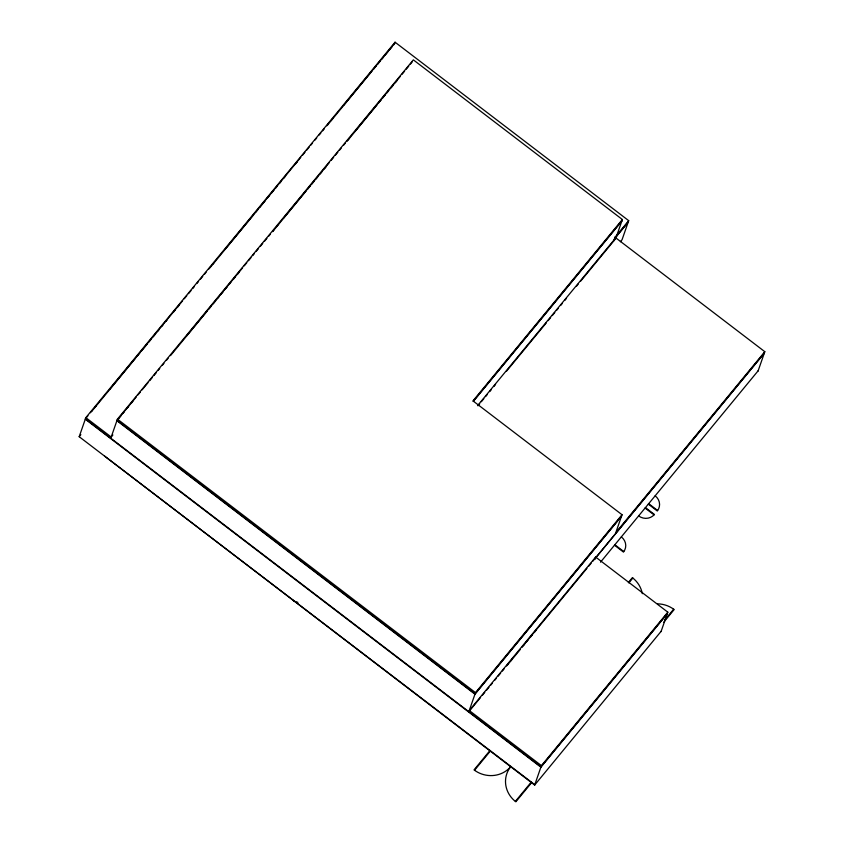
<?xml version="1.0" encoding="UTF-8"?>
<svg xmlns="http://www.w3.org/2000/svg" width="844" height="844" viewBox="0 0 844 844"><rect width="100%" height="100%" fill="white"/><g stroke="black" fill="none" stroke-linecap="round" stroke-linejoin="round"><path stroke-width="1.27" d="M534.79 784.698L79.188 436.707L85.835 417.643L395.055 42.2L628.696 220.664L622.06 239.728L620.393 241.743M104.572 456.087L534.663 785.057L661.179 631.249M85.835 417.643L111.208 437.023L117.443 419.151L413.349 59.861L622.366 219.514L616.141 237.386L477.641 405.542M394.222 44.584L395.055 42.2M613.767 240.857L615.012 237.28L628.696 220.664M534.663 785.057L541.426 765.635L469.275 710.511L475.499 692.639L622.028 514.724L472.978 400.889L622.366 219.514M594.83 559.445L595.653 557.061L667.815 612.174L661.052 631.597M622.028 514.724L615.803 532.606L764.812 351.695L615.012 237.28M758.039 371.117L764.812 351.695M87.934 415.776L85.413 418.835L541.015 766.827L667.404 613.366M90.445 412.727L92.123 410.69M94.633 407.641L96.311 405.605M109.72 389.327L182.62 300.812M184.298 298.776L186.819 295.716M188.486 293.68L191.008 290.631M192.685 288.595L194.352 286.559M196.874 283.51L198.551 281.474M200.218 279.438L202.739 276.389M204.417 274.353L206.084 272.317M208.605 269.268L210.283 267.231M212.793 264.183L214.471 262.146M225.359 248.917L300.781 157.343M302.458 155.307L304.969 152.258M306.646 150.221L309.157 147.172M310.835 145.136L312.512 143.1M315.023 140.051L316.7 138.015M319.222 134.966L320.899 132.93M322.566 130.894L324.244 128.858M326.765 125.809L328.432 123.773M330.953 120.713L332.631 118.688M343.519 105.458L394.633 43.392M91.996 411.049L135.578 358.141M137.245 356.105L139.766 353.056M141.444 351.02L147.31 343.898M148.977 341.862L151.498 338.813M153.175 336.777L155.686 333.728M157.364 331.692L159.041 329.656M161.552 326.596L163.23 324.571M165.74 321.511L167.418 319.475M173.284 312.354L174.961 310.318M177.472 307.269L179.15 305.233M210.156 267.59L253.727 214.682M255.405 212.646L257.916 209.597M259.593 207.561L265.459 200.439M267.137 198.403L269.647 195.354M271.325 193.318L273.846 190.259M275.513 188.223L277.191 186.197M279.712 183.137L281.379 181.101M283.901 178.052L285.578 176.016M295.632 163.81L297.31 161.774M327.472 125.144L371.887 71.223M373.565 69.187L376.076 66.138M377.753 64.102L380.264 61.042M381.942 59.006L383.619 56.981M385.297 54.944L387.807 51.885M389.485 49.849L391.996 46.8M79.188 436.707L80.866 434.671M136.285 396.965L117.021 420.344L475.077 693.831L621.617 515.916M137.952 394.929L140.463 391.88M142.14 389.844L148.006 382.722M149.683 380.697L152.194 377.648M153.861 375.612L156.372 372.563M158.05 370.527L159.727 368.49M162.238 365.441L163.915 363.405M166.426 360.356L168.104 358.331M186.524 335.965L242.618 267.843M244.296 265.818L246.807 262.758M248.484 260.733L250.995 257.684M252.672 255.648L254.339 253.611M256.017 251.575L258.528 248.526M260.205 246.501L262.716 243.441M264.394 241.416L266.894 238.377M268.561 236.352L270.228 234.326M272.739 231.288L274.406 229.262M276.906 226.213L278.573 224.188M283.584 218.111L329.487 162.386M331.154 160.36L333.654 157.311M335.321 155.285L337.832 152.247M339.499 150.221L341.166 148.196M343.666 145.157L345.344 143.132M347.844 140.093L349.511 138.068M356.189 129.955L400.425 76.255M402.092 74.23L404.592 71.191M406.259 69.166L408.77 66.117M410.437 64.091L412.104 62.066M121.082 415.617L116.894 420.702L474.961 694.19L621.49 516.275M122.76 413.581L124.437 411.545M126.948 408.496L128.626 406.47M131.136 403.421L132.803 401.385M170.488 355.63L207.329 310.898M209.006 308.872L211.517 305.823M213.194 303.787L215.705 300.738M217.372 298.702L219.05 296.666M220.727 294.64L223.238 291.581M224.915 289.555L227.426 286.506M229.104 284.47L230.771 282.434M233.282 279.385L234.959 277.349M237.47 274.3L239.147 272.274M272.612 231.646L305.992 191.113M307.659 189.088L310.17 186.049M311.837 184.013L314.337 180.975M316.004 178.949L317.671 176.923M320.182 173.885L321.849 171.859M324.349 168.821L326.016 166.795M346.884 141.465L376.93 104.983M378.597 102.957L381.098 99.919M382.775 97.893L385.275 94.855M386.942 92.829L388.609 90.793M391.12 87.755L392.787 85.729M395.287 82.691L396.954 80.665M111.208 437.023L112.885 434.987M473.4 401.058L621.954 220.706M473.273 401.417L621.828 221.065M614.601 238.472L628.284 221.856M614.474 238.82L628.158 222.215M478.031 405.764L479.698 403.738M481.365 401.712L483.865 398.674M485.532 396.648L487.21 394.623M489.71 391.584L491.377 389.548M493.888 386.51L495.555 384.484M506.4 371.318L546.458 322.682M548.125 320.646L550.636 317.608M552.303 315.582L554.803 312.544M556.47 310.518L558.148 308.493M560.648 305.454L562.315 303.429M564.815 300.39L566.493 298.354M576.505 286.2L578.172 284.175M580.672 281.136L615.73 238.578M469.275 710.511L595.653 557.061M468.853 711.703L480.574 697.471M482.251 695.445L484.762 692.386M486.439 690.36L488.95 687.311M490.628 685.275L492.305 683.239M494.816 680.19L496.483 678.154M498.16 676.128L500.671 673.069M502.349 671.043L504.026 669.007M506.537 665.958L508.215 663.922M510.726 660.873L512.392 658.837M523.28 645.628L586.918 568.36M588.595 566.324L591.106 563.275M592.783 561.239L764.39 352.876M507.117 665.452L520.432 649.3M522.088 647.274L524.588 644.246M526.245 642.231L527.911 640.216M530.401 637.188L532.068 635.163M534.558 632.135L536.225 630.12M595.115 558.612L764.263 353.235M600.517 562.167L758.165 370.759M490.005 750.485L474.033 769.876A26.459 24.94 19.2 0 0 510.905 766.447A26.459 24.94 19.2 0 0 515.842 801.8L531.804 782.42M628.358 582.497L632.356 577.655A26.459 24.94 19.2 0 1 642.305 593.68M474.539 770.255L490.501 750.865M628.864 582.877L632.852 578.034M541.426 765.635L667.815 612.174M667.277 613.725L540.888 767.175L85.297 419.194M515.346 801.42L531.309 782.04M664.882 619.865L673.66 609.199M663.774 622.176L674.156 609.579A26.459 24.94 19.2 0 0 657.645 603.85M615.392 236.816L616.141 237.386M648.698 503.668L657.655 510.514M648.319 504.132L657.276 510.979A11.341 10.687 19.2 0 0 655.155 495.829M645.46 507.592L654.427 514.439A11.341 10.687 19.2 0 1 638.623 515.906M645.08 508.056L654.047 514.893M614.865 544.749L623.821 551.586M614.485 545.203L623.442 552.05A11.341 10.687 19.2 0 0 621.332 536.9M117.443 419.151L475.499 692.639M297.89 602.31A11.341 10.687 19.2 0 1 292.499 600"/></g></svg>
